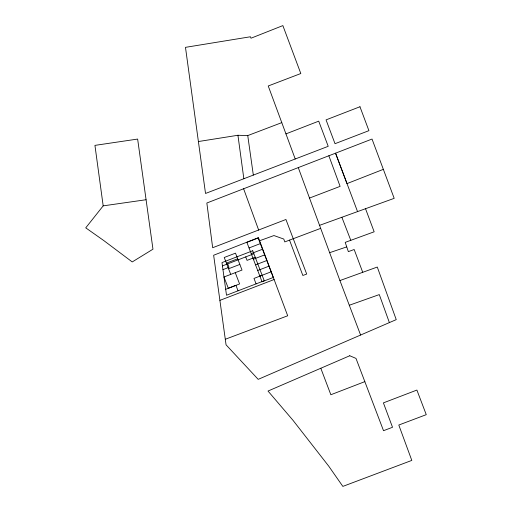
<?xml version="1.0" encoding="UTF-8"?>
<svg xmlns="http://www.w3.org/2000/svg" width="512" height="512" viewBox="0 0 512 512"><rect width="100%" height="100%" fill="white"/><g stroke="black" fill="none" stroke-linecap="round" stroke-linejoin="round"><path stroke-width="0.77" d="M103.181 205.862L85.741 227.846L103.738 240.531L132.237 261.939L152.966 249.197L137.638 139.066L94.938 145.376L103.181 205.862L146.035 199.738M225.286 339.27L287.693 315.776L258.438 237.67L213.645 255.245L226.061 344.826L258.195 379.354L396.237 319.629L377.286 267.046L339.923 280.557L298.272 167.603L372.026 139.053L394.189 198.342L319.309 225.434M383.347 169.35L347.008 183.603L335.546 153.178L357.549 211.597M298.272 167.603L206.848 203.002L212.666 247.725L285.939 219.488L306.694 274.054L302.848 275.482L289.523 240.122M285.939 133.888L318.72 121.158L328.211 146.31L205.523 193.466L185.478 47.347L250.47 36.762L250.995 38.214L282.867 25.6L300.813 73.53L268.237 85.978L295.226 158.982M222.438 265.907L253.862 253.741M364.838 381.632L330.854 394.746L320.806 368.25M249.037 247.955L260.314 243.622M226.4 263.123L237.677 258.79M251.206 253.594L262.483 249.261M222.957 269.638L229.011 267.315L227.686 263.872M255.206 257.242L247.053 260.378L245.709 256.896M228.57 268.762L239.84 264.429M253.37 259.232L264.646 254.893M255.539 264.864L266.816 260.531M257.709 270.502L268.979 266.17M259.872 276.141L271.149 271.808M225.683 289.299L235.942 285.357L238.042 290.81M262.144 275.283L253.984 278.419L256.083 283.878M219.898 300.371L274.118 279.533M309.37 198.112L340.109 186.368L328.858 155.77M198.4 141.536L237.933 135.264L247.75 135.59L281.779 122.63M320.41 228.467L284.787 241.907L283.77 239.053L273.946 235.552L259.59 240.755M365.523 208.71L374.157 231.795L345.203 242.368L348.352 251.629L354.176 249.51L362.733 272.307M349.293 305.254L379.29 294.592L389.382 322.598M329.498 252.736L346.739 246.886M341.869 217.267L350.797 240.326M235.251 272.666L239.59 283.942L228.314 288.275L223.981 276.998L242.01 270.067L235.507 253.152L224.23 257.491L230.733 274.4M339.923 280.557L360.602 335.046M243.616 188.768L258.694 230.157M247.75 135.59L253.325 175.091M237.933 135.264L243.846 178.733M349.754 355.75L268.013 391.046L292.941 420.243L328.768 466.202L342.842 486.4L411.802 460.41L398.797 425.037L426.259 414.662L416.89 390.067L383.405 402.874L392.518 427.277L383.52 430.701L355.987 358.4L349.754 355.75M359.962 106.752L326.054 119.878L335.021 143.693L368.915 130.662L359.962 106.752M258.15 237.984L246.874 242.317L262.042 281.779L273.318 277.446L258.15 237.984M252.717 250.765L221.984 262.579L226.509 295.245L264.237 280.742L252.717 250.765"/></g></svg>
